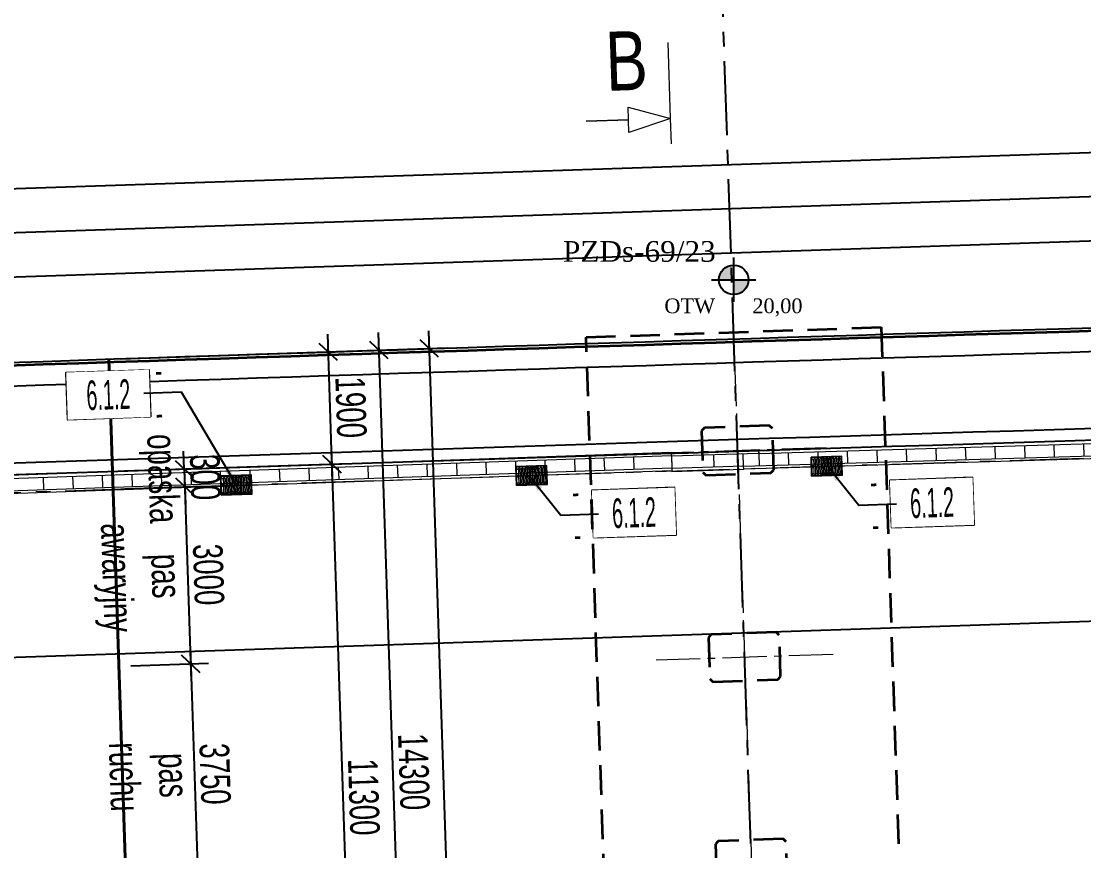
# Model space of a CAD drawing. Header units: metres. Extents: x 8395712 to 9795150, y 4166577 to 5794892.
# Drawn here: x 8418173.04 to 8418191.03, y 5772438.89 to 5772452.93 of the extents above; entities that cross this region are included whole.
import ezdxf
from ezdxf.enums import TextEntityAlignment as Align

# ---------------------------------------------------------------- set-up
doc = ezdxf.new("R2010")
doc.units = ezdxf.units.M
doc.set_wipeout_variables(frame=1)
doc.header["$PDMODE"] = 35
doc.header["$PDSIZE"] = 0.002
for name, pattern in [('CENTER', [2, 1.25, -0.25, 0.25, -0.25]), ('CENTER2', [1.125, 0.75, -0.125, 0.125, -0.125]), ('DASHED', [0.75, 0.5, -0.25])]:
    doc.linetypes.add(name, pattern=pattern)
for name, color, linetype in [('00RamTab-T', 2, 'Continuous'), ('00RysOpi-T', 2, 'Continuous'), ('AII_M_bariery', 8, 'Continuous'), ('AII_M_ekrany', 8, 'Continuous'), ('AII_M_opisy do legendy', 2, 'Continuous'), ('AII_M_osie główne', 8, 'CENTER'), ('AII_M_podpory', 1, 'Continuous')]:
    doc.layers.add(name, color=color, linetype=linetype)
for name, color, linetype, lineweight in [('AII_M_geologia', 1, 'Continuous', 25), ('AII_M_konstrukcja 0.35', 2, 'Continuous', 35), ('AII_M_kreskowanie', 8, 'Continuous', 0), ('AII_M_obiekty osie', 7, 'CENTER2', 18), ('AII_M_odwodnienie', 8, 'Continuous', 9), ('AII_M_opisy wymiary', 1, 'Continuous', 25), ('AII_M_wymiary', 1, 'Continuous', 25), ('AII_M_wyposazenie', 1, 'Continuous', 25)]:
    doc.layers.add(name, color=color, linetype=linetype, lineweight=lineweight)
doc.layers.add('AII_M_pomoc', color=30, linetype='Continuous', plot=False)
doc.styles.add('CDMSTYLE', font='CDMSIMPL.shx', dxfattribs={"width": 0.7, "bigfont": 'CDMBIGPL.shx'})
doc.styles.add('GT_B-SP', font='times.ttf')
doc.linetypes.add('OGRODZENIE2', pattern='A,6.35,-2.54,[132,ltypeshp.shx,S=2.54,R=0,X=-2.54,Y=0],-2.54,25.4', length=36.83)
doc.dimstyles.new('CDM-ME200MM', dxfattribs={"dimscale": 0.2, "dimtxt": 2.5, "dimasz": 1.5, "dimexe": 1.5, "dimexo": 1, "dimgap": 0.5, "dimtad": 1, "dimdec": 0, "dimlfac": 1000, "dimrnd": 1, "dimzin": 9, "dimtxsty": 'CDMSTYLE', "dimblk": 'OBLIQUE', "dimcen": 2.5, "dimdle": 1.5, "dimclrd": 9, "dimclre": 9, "dimadec": 1, "dimazin": 2, "dimtfac": 1, "dimtdec": 0, "dimtix": 1, "dimtmove": 2, "dimatfit": 3, "dimldrblk": 'DOT', "dimfxl": 1, "dimtvp": 1, "dimtolj": 1, "dimtzin": 0, "dimlwd": 25, "dimlwe": 25, "dimarcsym": 0})
doc.dimstyles.new('CDM-ME200MM$7', dxfattribs={"dimscale": 0.2, "dimtxt": 2.5, "dimasz": 1.5, "dimexe": 1.5, "dimexo": 1, "dimgap": 0.5, "dimtad": 1, "dimdec": 0, "dimlfac": 1000, "dimrnd": 1, "dimzin": 9, "dimtxsty": 'CDMSTYLE', "dimblk": 'OBLIQUE', "dimcen": 2.5, "dimdle": 1.5, "dimclrd": 9, "dimclre": 9, "dimadec": 1, "dimazin": 2, "dimtfac": 1, "dimtdec": 0, "dimtix": 1, "dimtmove": 2, "dimatfit": 3, "dimfxl": 1, "dimtvp": 1, "dimtolj": 1, "dimtzin": 0, "dimlwd": 25, "dimlwe": 25, "dimarcsym": 0})

# ---------------------------------------------------------------- blocks, each defined once
blk = doc.blocks.new('_OBLIQUE')
at = {"color": 0, "linetype": 'ByBlock'}
blk.add_line((-0.5, -0.5), (0.5, 0.5), dxfattribs=at)
blk = doc.blocks.new('*D30')
at = {"layer": 'AII_M_wymiary', "color": 9, "lineweight": 25, "transparency": 16777216}
for p, q in [((8418178.689, 5772433.845), (8418178.296, 5772445.738)), ((8418174.788, 5772445.322), (8418178.605, 5772445.448)), ((8418175.162, 5772434.028), (8418178.979, 5772434.154))]:
    blk.add_line(p, q, dxfattribs=at)
at = {"layer": 'Defpoints', "color": 0, "lineweight": 25, "transparency": 16777216}
for p in [(8418178.305, 5772445.438), (8418174.588, 5772445.315), (8418174.962, 5772434.021)]:
    blk.add_point(p, dxfattribs=at)
at = {"layer": 'AII_M_wymiary', "color": 9, "lineweight": 25, "transparency": 16777216, "xscale": 0.3, "yscale": 0.3, "zscale": 0.3}
for p, rotation in [((8418178.305, 5772445.438), 91.89684934840069), ((8418178.68, 5772434.145), 271.8968493484007)]:
    blk.add_blockref('_OBLIQUE', p, dxfattribs=dict(at, rotation=rotation))
at = {"layer": 'AII_M_wymiary', "color": 0, "lineweight": 25, "transparency": 16777216, "insert": (8418178.842, 5772439.803), "char_height": 0.5, "attachment_point": 5, "rotation": 271.8968, "style": 'CDMSTYLE'}
blk.add_mtext('\\A1;11300', dxfattribs=at)
blk = doc.blocks.new('_DOT')
at = {"color": 0, "linetype": 'ByBlock'}
blk.add_line((-0.5, 0), (-1, 0), dxfattribs=at)
at = {"color": 0, "linetype": 'ByBlock', "const_width": 0.5}
blk.add_lwpolyline([(-0.25, 0, 1), (0.25, 0, 1)], format="xyb", close=True, dxfattribs=at)
blk = doc.blocks.new('*D31')
at = {"layer": 'AII_M_wymiary', "color": 9, "lineweight": 25, "transparency": 16777216}
for p, q in [((8418178.315, 5772445.138), (8418178.233, 5772447.637)), ((8418174.725, 5772447.221), (8418178.542, 5772447.347)), ((8418174.788, 5772445.322), (8418178.605, 5772445.448))]:
    blk.add_line(p, q, dxfattribs=at)
at = {"layer": 'Defpoints', "color": 0, "lineweight": 25, "transparency": 16777216}
for p in [(8418174.525, 5772447.214), (8418178.243, 5772447.337), (8418174.588, 5772445.315)]:
    blk.add_point(p, dxfattribs=at)
at = {"layer": 'AII_M_wymiary', "color": 9, "lineweight": 25, "transparency": 16777216, "xscale": 0.3, "yscale": 0.3, "zscale": 0.3}
for p, rotation in [((8418178.243, 5772447.337), 91.89684934840069), ((8418178.305, 5772445.438), 271.8968493484007)]:
    blk.add_blockref('_OBLIQUE', p, dxfattribs=dict(at, rotation=rotation))
at = {"layer": 'AII_M_wymiary', "color": 0, "lineweight": 25, "transparency": 16777216, "insert": (8418178.624, 5772446.399), "char_height": 0.5, "attachment_point": 5, "rotation": 271.8968, "style": 'CDMSTYLE'}
blk.add_mtext('\\A1;1900', dxfattribs=at)
blk = doc.blocks.new('*D20')
at = {"layer": 'AII_M_wymiary', "color": 9, "lineweight": 25, "transparency": 16777216}
for p, q in [((8418179.587, 5772432.774), (8418179.093, 5772447.666)), ((8418174.725, 5772447.221), (8418179.403, 5772447.376)), ((8418175.198, 5772432.929), (8418179.876, 5772433.084))]:
    blk.add_line(p, q, dxfattribs=at)
at = {"layer": 'Defpoints', "color": 0, "lineweight": 25, "transparency": 16777216}
for p in [(8418174.525, 5772447.214), (8418179.103, 5772447.366), (8418174.998, 5772432.922)]:
    blk.add_point(p, dxfattribs=at)
at = {"layer": 'AII_M_wymiary', "color": 9, "lineweight": 25, "transparency": 16777216, "xscale": 0.3, "yscale": 0.3, "zscale": 0.3}
for p, rotation in [((8418179.103, 5772447.366), 91.89684934840069), ((8418179.577, 5772433.074), 271.8968493484007)]:
    blk.add_blockref('_OBLIQUE', p, dxfattribs=dict(at, rotation=rotation))
at = {"layer": 'AII_M_wymiary', "color": 0, "lineweight": 25, "transparency": 16777216, "insert": (8418179.69, 5772440.231), "char_height": 0.5, "attachment_point": 5, "rotation": 271.8968, "style": 'CDMSTYLE'}
blk.add_mtext('\\A1;14300', dxfattribs=at)
blk = doc.blocks.new('*D22')
at = {"layer": 'AII_M_wymiary', "color": 9, "lineweight": 25, "transparency": 16777216}
for p, q in [((8418180.969, 5772416.711), (8418179.943, 5772447.694)), ((8418174.725, 5772447.221), (8418180.253, 5772447.404)), ((8418175.731, 5772416.837), (8418181.259, 5772417.021))]:
    blk.add_line(p, q, dxfattribs=at)
at = {"layer": 'Defpoints', "color": 0, "lineweight": 25, "transparency": 16777216}
for p in [(8418179.953, 5772447.394), (8418174.525, 5772447.214), (8418175.531, 5772416.831)]:
    blk.add_point(p, dxfattribs=at)
at = {"layer": 'AII_M_wymiary', "color": 9, "lineweight": 25, "transparency": 16777216, "xscale": 0.3, "yscale": 0.3, "zscale": 0.3}
for p, rotation in [((8418179.953, 5772447.394), 91.89684934840069), ((8418180.959, 5772417.011), 271.8968493484007)]:
    blk.add_blockref('_OBLIQUE', p, dxfattribs=dict(at, rotation=rotation))
at = {"layer": 'AII_M_wymiary', "color": 0, "lineweight": 25, "transparency": 16777216, "insert": (8418180.806, 5772432.214), "char_height": 0.5, "attachment_point": 5, "rotation": 271.8968, "style": 'CDMSTYLE'}
blk.add_mtext('\\A1;30400', dxfattribs=at)
blk = doc.blocks.new('*D23')
at = {"layer": 'AII_M_wymiary', "color": 9, "lineweight": 25, "transparency": 16777216}
for p, q in [((8418175.803, 5772445.355), (8418175.793, 5772445.655)), ((8418174.788, 5772445.322), (8418176.103, 5772445.365)), ((8418175.803, 5772445.355), (8418175.813, 5772445.056)), ((8418174.798, 5772445.022), (8418176.113, 5772445.066)), ((8418175.813, 5772445.056), (8418175.823, 5772444.756))]:
    blk.add_line(p, q, dxfattribs=at)
at = {"layer": 'Defpoints', "color": 0, "lineweight": 25, "transparency": 16777216}
for p in [(8418174.588, 5772445.315), (8418175.813, 5772445.056), (8418174.598, 5772445.015)]:
    blk.add_point(p, dxfattribs=at)
at = {"layer": 'AII_M_wymiary', "color": 9, "lineweight": 25, "transparency": 16777216, "xscale": 0.3, "yscale": 0.3, "zscale": 0.3}
for p, rotation in [((8418175.803, 5772445.355), 271.896855111174), ((8418175.813, 5772445.056), 91.89685511117398)]:
    blk.add_blockref('_OBLIQUE', p, dxfattribs=dict(at, rotation=rotation))
at = {"layer": 'AII_M_wymiary', "color": 0, "lineweight": 25, "transparency": 16777216, "char_height": 0.5, "attachment_point": 5, "rotation": 271.8969, "style": 'CDMSTYLE'}
for s, insert in [('\\A1;opaska', (8418175.375, 5772445.191)), ('\\A1;300', (8418176.158, 5772445.217))]:
    blk.add_mtext(s, dxfattribs=dict(at, insert=insert))
blk = doc.blocks.new('*D24')
at = {"layer": 'AII_M_wymiary', "color": 9, "lineweight": 25, "transparency": 16777216}
for p, q in [((8418175.803, 5772445.355), (8418175.922, 5772441.757)), ((8418174.798, 5772445.022), (8418176.113, 5772445.066)), ((8418174.897, 5772442.024), (8418176.212, 5772442.067))]:
    blk.add_line(p, q, dxfattribs=at)
at = {"layer": 'Defpoints', "color": 0, "lineweight": 25, "transparency": 16777216}
for p in [(8418174.598, 5772445.015), (8418174.697, 5772442.017), (8418175.913, 5772442.057)]:
    blk.add_point(p, dxfattribs=at)
at = {"layer": 'AII_M_wymiary', "color": 9, "lineweight": 25, "transparency": 16777216, "xscale": 0.3, "yscale": 0.3, "zscale": 0.3}
for p, rotation in [((8418175.813, 5772445.056), 91.89685511117398), ((8418175.913, 5772442.057), 271.896855111174)]:
    blk.add_blockref('_OBLIQUE', p, dxfattribs=dict(at, rotation=rotation))
at = {"layer": 'AII_M_wymiary', "color": 0, "lineweight": 25, "transparency": 16777216, "char_height": 0.5, "attachment_point": 5, "rotation": 271.8969, "style": 'CDMSTYLE'}
for s, insert in [('\\A1;pas\\Pawaryjny', (8418175.013, 5772443.528)), ('\\A1;3000', (8418176.213, 5772443.568))]:
    blk.add_mtext(s, dxfattribs=dict(at, insert=insert))
blk = doc.blocks.new('*D25')
at = {"layer": 'AII_M_wymiary', "color": 9, "lineweight": 25, "transparency": 16777216}
for p, q in [((8418175.903, 5772442.357), (8418176.047, 5772438.009)), ((8418174.897, 5772442.024), (8418176.212, 5772442.067)), ((8418175.021, 5772438.276), (8418176.336, 5772438.319))]:
    blk.add_line(p, q, dxfattribs=at)
at = {"layer": 'Defpoints', "color": 0, "lineweight": 25, "transparency": 16777216}
for p in [(8418174.697, 5772442.017), (8418174.821, 5772438.269), (8418176.037, 5772438.309)]:
    blk.add_point(p, dxfattribs=at)
at = {"layer": 'AII_M_wymiary', "color": 9, "lineweight": 25, "transparency": 16777216, "xscale": 0.3, "yscale": 0.3, "zscale": 0.3}
for p, rotation in [((8418175.913, 5772442.057), 91.89685511117398), ((8418176.037, 5772438.309), 271.896855111174)]:
    blk.add_blockref('_OBLIQUE', p, dxfattribs=dict(at, rotation=rotation))
at = {"layer": 'AII_M_wymiary', "color": 0, "lineweight": 25, "transparency": 16777216, "char_height": 0.5, "attachment_point": 5, "rotation": 271.8969, "style": 'CDMSTYLE'}
for s, insert in [('\\A1;pas\\Pruchu', (8418175.208, 5772440.158)), ('\\A1;3750', (8418176.324, 5772440.195))]:
    blk.add_mtext(s, dxfattribs=dict(at, insert=insert))
blk = doc.blocks.new('*D36')
at = {"layer": 'AII_M_opisy wymiary', "color": 9, "linetype": 'ByBlock', "lineweight": 25, "transparency": 16777216}
for p, q in [((8418221.507, 5772448.812), (8418221.399, 5772452.026)), ((8418121.726, 5772448.387), (8418221.709, 5772451.736)), ((8418122.123, 5772445.483), (8418122.015, 5772448.697))]:
    blk.add_line(p, q, dxfattribs=at)
at = {"layer": 'Defpoints', "color": 0, "linetype": 'ByBlock', "lineweight": 25, "transparency": 16777216}
for p in [(8418221.409, 5772451.726), (8418221.514, 5772448.612), (8418122.13, 5772445.283)]:
    blk.add_point(p, dxfattribs=at)
at = {"layer": 'AII_M_opisy wymiary', "color": 9, "linetype": 'ByBlock', "lineweight": 25, "transparency": 16777216, "xscale": 0.3, "yscale": 0.3, "zscale": 0.3}
for p, rotation in [((8418221.409, 5772451.726), 1.918652234207557), ((8418122.026, 5772448.397), 181.9186522342075)]:
    blk.add_blockref('_OBLIQUE', p, dxfattribs=dict(at, rotation=rotation))
at = {"layer": 'AII_M_opisy wymiary', "color": 0, "linetype": 'ByBlock', "lineweight": 40, "transparency": 16777216, "insert": (8418171.706, 5772450.411), "char_height": 0.5, "attachment_point": 5, "rotation": 1.9187, "style": 'CDMSTYLE'}
blk.add_mtext('\\A1;99440', dxfattribs=at)
blk = doc.blocks.new('*U181')
at = {"layer": 'AII_M_odwodnienie', "color": 0, "linetype": 'ByBlock', "lineweight": -2}
for p, q in [((-37.138, -0.27), (-37.138, -0.06)), ((-36.5, -0.06), (-36.5, -0.27)), ((-36, -0.06), (-36, -0.27)), ((-35.5, -0.06), (-35.5, -0.27)), ((-35, -0.06), (-35, -0.27)), ((-34.5, -0.06), (-34.5, -0.27)), ((-34, -0.06), (-34, -0.27)), ((-33.5, -0.06), (-33.5, -0.27)), ((-33, -0.06), (-33, -0.27)), ((-32.5, -0.06), (-32.5, -0.27)), ((-32, -0.06), (-32, -0.27)), ((-31.5, -0.06), (-31.5, -0.27)), ((-31, -0.06), (-31, -0.27)), ((-30.5, -0.06), (-30.5, -0.27)), ((-30, -0.06), (-30, -0.27)), ((-29.5, -0.06), (-29.5, -0.27)), ((-29, -0.06), (-29, -0.27)), ((-28.5, -0.06), (-28.5, -0.27)), ((-28, -0.06), (-28, -0.27)), ((-27.5, -0.06), (-27.5, -0.27)), ((-27, -0.06), (-27, -0.27)), ((-26.5, -0.06), (-26.5, -0.27))]:
    blk.add_line(p, q, dxfattribs=at)
for points in [[(-37.138, -0.01), (0, -0.01), (0, -0.06), (-37.138, -0.06)], [(-37.138, -0.32), (0.262, -0.32), (0.262, -0.27), (-37.138, -0.27)]]:
    blk.add_lwpolyline(points, close=True, dxfattribs=at)
blk = doc.blocks.new('*U183')
at = {"layer": 'AII_M_odwodnienie', "color": 0, "linetype": 'ByBlock', "lineweight": -2}
for p, q in [((-1.215, -0.27), (-1.215, -0.06)), ((-0.5, -0.06), (-0.5, -0.27)), ((0, -0.06), (0, -0.27))]:
    blk.add_line(p, q, dxfattribs=at)
for points in [[(-1.215, -0.01), (0, -0.01), (0, -0.06), (-1.215, -0.06)], [(-1.215, -0.32), (0.262, -0.32), (0.262, -0.27), (-1.215, -0.27)]]:
    blk.add_lwpolyline(points, close=True, dxfattribs=at)
blk = doc.blocks.new('*U187')
at = {"layer": 'AII_M_odwodnienie', "color": 0, "linetype": 'ByBlock', "lineweight": -2}
for p, q in [((-5.5, 0.06), (-5.5, 0.27)), ((-5, 0.06), (-5, 0.27)), ((-4.5, 0.06), (-4.5, 0.27)), ((-4, 0.06), (-4, 0.27)), ((-3.5, 0.06), (-3.5, 0.27)), ((-3, 0.06), (-3, 0.27)), ((-2.5, 0.06), (-2.5, 0.27)), ((-2, 0.06), (-2, 0.27)), ((-1.5, 0.06), (-1.5, 0.27)), ((-1, 0.06), (-1, 0.27)), ((-0.5, 0.06), (-0.5, 0.27)), ((0, 0.06), (0, 0.27))]:
    blk.add_line(p, q, dxfattribs=at)
for points in [[(-24.546, 0.32), (0.262, 0.32), (0.262, 0.27), (-24.546, 0.27)], [(-24.546, 0.01), (0, 0.01), (0, 0.06), (-24.546, 0.06)]]:
    blk.add_lwpolyline(points, close=True, dxfattribs=at)
blk = doc.blocks.new('WPUST_RZUT')
at = {"layer": 'AII_M_odwodnienie', "color": 0, "lineweight": -2}
for p, q in [((0.262, 0.162), (-0.262, 0.162)), ((-0.262, 0.162), (-0.252, 0.152)), ((-0.262, -0.162), (-0.262, 0.162)), ((0.252, 0.152), (-0.252, 0.152)), ((-0.252, 0.152), (-0.252, 0.123)), ((-0.252, -0.123), (-0.252, 0.123)), ((-0.25, 0.02), (-0.25, 0.02)), ((-0.25, -0.02), (-0.25, 0.02)), ((-0.25, 0.02), (-0.232, 0.017)), ((-0.093, 0.15), (-0.249, 0.15)), ((-0.249, 0.15), (-0.249, 0.117)), ((-0.249, 0.117), (-0.226, 0.117)), ((-0.232, 0), (-0.228, 0.007)), ((-0.228, -0.007), (-0.232, 0)), ((-0.22, 0.007), (-0.228, 0.007)), ((-0.221, 0.114), (-0.221, 0.023)), ((-0.216, 0), (-0.22, 0.007)), ((-0.216, 0), (-0.22, -0.007)), ((-0.195, 0.13), (-0.195, -0.13)), ((-0.195, 0.117), (-0.174, 0.117)), ((-0.169, 0.114), (-0.169, -0.114)), ((-0.143, 0.13), (-0.143, -0.13)), ((-0.143, 0.117), (-0.122, 0.117)), ((-0.118, 0.114), (-0.118, -0.114)), ((-0.093, 0.15), (-0.094, 0.143)), ((-0.093, 0.142), (-0.094, 0.143)), ((-0.06, 0.123), (-0.093, 0.15)), ((-0.091, 0.127), (-0.091, -0.127)), ((-0.091, 0.114), (-0.068, 0.104)), ((-0.066, 0.144), (-0.066, 0.131)), ((-0.041, 0.144), (-0.066, 0.144)), ((-0.066, 0.1), (-0.066, -0.1)), ((-0.057, 0.109), (-0.06, 0.123)), ((0.056, 0.123), (-0.06, 0.123)), ((-0.039, 0.144), (-0.041, 0.144)), ((-0.039, 0.144), (-0.039, 0.123)), ((-0.039, 0.108), (-0.039, -0.107)), ((-0.018, 0.098), (-0.039, 0.098)), ((-0.014, 0.144), (-0.014, 0.126)), ((0.011, 0.144), (-0.014, 0.144)), ((-0.014, 0.094), (-0.014, -0.094)), ((0.013, 0.144), (0.011, 0.144)), ((0.013, 0.144), (0.013, 0.123)), ((0.013, 0.108), (0.013, -0.107)), ((0.034, 0.098), (0.013, 0.098)), ((0.038, 0.144), (0.038, 0.126)), ((0.063, 0.144), (0.038, 0.144)), ((0.038, 0.094), (0.038, -0.094)), ((0.056, 0.123), (0.054, 0.115)), ((0.089, 0.15), (0.056, 0.123)), ((0.065, 0.144), (0.063, 0.144)), ((0.065, 0.144), (0.065, 0.13)), ((0.065, 0.115), (0.065, -0.115)), ((0.065, 0.105), (0.085, 0.113)), ((0.093, 0.123), (0.089, 0.15)), ((0.249, 0.15), (0.089, 0.15)), ((0.09, 0.11), (0.09, -0.11)), ((0.117, 0.13), (0.117, -0.13)), ((0.117, 0.117), (0.138, 0.117)), ((0.142, 0.114), (0.142, -0.114)), ((0.169, 0.13), (0.169, -0.13)), ((0.169, 0.117), (0.19, 0.117)), ((0.194, 0.114), (0.194, -0.114)), ((0.216, 0), (0.22, 0.007)), ((0.22, -0.007), (0.216, 0)), ((0.228, 0.007), (0.22, 0.007)), ((0.221, 0.13), (0.221, 0.019)), ((0.221, 0.117), (0.249, 0.117)), ((0.224, 0.019), (0.221, 0.019)), ((0.232, 0), (0.228, 0.007)), ((0.232, 0), (0.228, -0.007)), ((0.25, 0.02), (0.232, 0.017)), ((0.249, 0.15), (0.249, 0.117)), ((0.25, 0.02), (0.25, 0.02)), ((0.25, -0.02), (0.25, 0.02)), ((0.252, 0.152), (0.262, 0.162)), ((0.252, -0.152), (0.252, 0.152)), ((0.262, -0.162), (0.262, 0.162)), ((-0.252, -0.152), (-0.262, -0.162)), ((-0.262, -0.162), (0.262, -0.162)), ((-0.252, -0.152), (-0.252, -0.123)), ((-0.252, -0.152), (0.252, -0.152)), ((-0.232, -0.017), (-0.25, -0.02)), ((-0.25, -0.02), (-0.25, -0.02)), ((-0.249, -0.118), (-0.226, -0.118)), ((-0.249, -0.149), (-0.249, -0.118)), ((-0.093, -0.149), (-0.249, -0.149)), ((-0.228, -0.007), (-0.22, -0.007)), ((-0.221, -0.023), (-0.221, -0.114)), ((-0.195, -0.118), (-0.174, -0.118)), ((-0.143, -0.118), (-0.122, -0.118)), ((-0.094, -0.143), (-0.093, -0.142)), ((-0.093, -0.149), (-0.094, -0.143)), ((-0.06, -0.122), (-0.093, -0.149)), ((-0.091, -0.114), (-0.068, -0.104)), ((-0.066, -0.131), (-0.066, -0.143)), ((-0.041, -0.143), (-0.066, -0.143)), ((-0.057, -0.109), (-0.06, -0.122)), ((0.056, -0.122), (-0.06, -0.122)), ((-0.039, -0.143), (-0.041, -0.143)), ((-0.018, -0.097), (-0.039, -0.097)), ((-0.039, -0.122), (-0.039, -0.143)), ((-0.014, -0.126), (-0.014, -0.143)), ((0.011, -0.143), (-0.014, -0.143)), ((0.013, -0.143), (0.011, -0.143)), ((0.034, -0.097), (0.013, -0.097)), ((0.013, -0.122), (0.013, -0.143)), ((0.038, -0.126), (0.038, -0.143)), ((0.063, -0.143), (0.038, -0.143)), ((0.056, -0.122), (0.054, -0.115)), ((0.089, -0.149), (0.056, -0.122)), ((0.065, -0.143), (0.063, -0.143)), ((0.065, -0.105), (0.085, -0.113)), ((0.065, -0.13), (0.065, -0.143)), ((0.093, -0.123), (0.089, -0.149)), ((0.249, -0.149), (0.089, -0.149)), ((0.117, -0.118), (0.138, -0.118)), ((0.169, -0.118), (0.19, -0.118)), ((0.22, -0.007), (0.228, -0.007)), ((0.221, -0.019), (0.224, -0.019)), ((0.221, -0.019), (0.221, -0.13)), ((0.221, -0.118), (0.249, -0.118)), ((0.232, -0.017), (0.25, -0.02)), ((0.249, -0.149), (0.249, -0.118)), ((0.25, -0.02), (0.25, -0.02)), ((0.262, -0.162), (0.252, -0.152))]:
    blk.add_line(p, q, dxfattribs=at)
at = {"layer": 'AII_M_odwodnienie', "color": 0, "lineweight": -2, "flags": 128}
for points in [[(-0.25, 0.02), (-0.236, 0.018), (-0.23, 0.018)], [(-0.222, 0.116), (-0.222, 0.115), (-0.221, 0.114)], [(-0.17, 0.116), (-0.17, 0.115), (-0.169, 0.114)], [(-0.118, 0.116), (-0.118, 0.115), (-0.118, 0.114)], [(-0.091, 0.127), (-0.091, 0.131), (-0.091, 0.136), (-0.091, 0.139), (-0.092, 0.14), (-0.092, 0.142), (-0.093, 0.142)], [(-0.068, 0.104), (-0.067, 0.103), (-0.066, 0.102)], [(-0.066, 0.102), (-0.066, 0.101), (-0.066, 0.1)], [(-0.014, 0.096), (-0.014, 0.095), (-0.014, 0.094)], [(0.038, 0.096), (0.038, 0.095), (0.038, 0.094)], [(0.063, 0.124), (0.059, 0.12), (0.054, 0.115)], [(0.065, 0.115), (0.065, 0.119), (0.065, 0.121), (0.065, 0.122), (0.065, 0.123), (0.064, 0.123), (0.064, 0.124), (0.064, 0.124), (0.064, 0.124), (0.064, 0.124), (0.064, 0.124), (0.063, 0.124)], [(0.093, 0.123), (0.09, 0.116), (0.089, 0.113)], [(0.142, 0.116), (0.142, 0.115), (0.142, 0.114)], [(0.194, 0.116), (0.194, 0.115), (0.194, 0.114)], [(0.25, 0.02), (0.236, 0.018), (0.23, 0.018)], [(-0.23, -0.018), (-0.236, -0.018), (-0.25, -0.02)], [(-0.221, -0.114), (-0.222, -0.115), (-0.222, -0.116)], [(-0.169, -0.114), (-0.17, -0.115), (-0.17, -0.116)], [(-0.118, -0.114), (-0.118, -0.115), (-0.118, -0.116)], [(-0.093, -0.142), (-0.092, -0.142), (-0.092, -0.141), (-0.091, -0.139), (-0.091, -0.137), (-0.091, -0.132), (-0.091, -0.127)], [(-0.066, -0.102), (-0.067, -0.103), (-0.068, -0.104)], [(-0.066, -0.1), (-0.066, -0.101), (-0.066, -0.102)], [(-0.014, -0.094), (-0.014, -0.095), (-0.014, -0.096)], [(0.038, -0.094), (0.038, -0.095), (0.038, -0.096)], [(0.054, -0.115), (0.059, -0.12), (0.063, -0.124)], [(0.063, -0.124), (0.064, -0.124), (0.064, -0.124), (0.064, -0.124), (0.064, -0.124), (0.064, -0.124), (0.065, -0.123), (0.065, -0.121), (0.065, -0.119), (0.065, -0.115)], [(0.089, -0.113), (0.09, -0.116), (0.093, -0.123)], [(0.142, -0.114), (0.142, -0.115), (0.142, -0.116)], [(0.194, -0.114), (0.194, -0.115), (0.194, -0.116)], [(0.23, -0.018), (0.236, -0.018), (0.25, -0.02)]]:
    blk.add_lwpolyline(points, dxfattribs=at)
at = {"layer": 'AII_M_odwodnienie', "color": 0, "lineweight": -2}
for centre, radius in [((-0.224, 0), 0.013), ((-0.224, 0), 0.012), ((0, 0), 0.075), ((0.224, 0), 0.012)]:
    blk.add_circle(centre, radius, dxfattribs=at)
for centre, radius, start, end in [((-0.224, 0), 0.019, 90, 270), ((-0.224, 0), 0.00702, 150, 210), ((-0.224, 0), 0.00702, 90, 150), ((-0.225, 0.023), 0.00394, 274.1326, 0.8038), ((-0.224, 0), 0.00702, 30, 90), ((-0.224, 0), 0.00702, 330, 30), ((-0.067, 0.131), 0.00195, 251.6983, 2.8741), ((-0.05, 0.09), 0.0201, 110.6397, 144.0394), ((-0.017, 0.126), 0.00398, 286.3143, 0.6369), ((0.035, 0.126), 0.00398, 286.3144, 0.6368), ((0.087, 0.11), 0.0041, 47.8922, 114.4444), ((0.086, 0.11), 0.00414, 360, 45.1676), ((0.224, 0), 0.013, 110.2565, 249.7435), ((0.224, 0), 0.00702, 150, 210), ((0.224, 0), 0.00702, 90, 150), ((0.224, 0), 0.013, 249.7478, 110.2522), ((0.224, 0), 0.019, 270, 90), ((0.224, 0), 0.00702, 30, 90), ((0.224, 0), 0.00702, 330, 30), ((-0.224, 0), 0.00702, 210, 270), ((-0.225, -0.023), 0.00396, 359.4753, 85.5883), ((-0.224, 0), 0.00702, 270, 330), ((-0.067, -0.131), 0.002, 358.5452, 105.1753), ((-0.05, -0.091), 0.0194, 215.2928, 250.0282), ((-0.017, -0.126), 0.00378, 357.523, 78.2893), ((0.035, -0.126), 0.00378, 357.523, 78.2894), ((0.087, -0.11), 0.0041, 245.5739, 312.0895), ((0.086, -0.11), 0.00413, 314.8096, 0.0228), ((0.224, 0), 0.00702, 210, 270), ((0.224, 0), 0.00702, 270, 330)]:
    blk.add_arc(centre, radius, start, end, dxfattribs=at)
for centre, major_axis, ratio, start_param, end_param in [((-0.225, 0.114), (0.00356, -0.00189), 0.986478, 1.130171, 2.065083), ((-0.197, -0.37), (0, 0.513), 0.15625, 0, 0.327274), ((-0.197, 0.13), (0, 0.0128), 0.15625, 4.712389, 6.283185), ((-0.173, 0.114), (0.00356, -0.00189), 0.986478, 1.130171, 2.065083), ((-0.145, -0.37), (0, 0.513), 0.15625, 0, 0.327274), ((-0.145, 0.13), (0, 0.0128), 0.15625, 4.712389, 6.283185), ((-0.121, 0.114), (0.00356, -0.00189), 0.986478, 1.130171, 2.065083), ((-0.093, -0.37), (0, 0.513), 0.15625, 0.0189, 0.327274), ((-0.041, -0.283), (0, 0.401), 0.2, 0, 0.204754), ((-0.041, 0.108), (0, 0.01), 0.2, 4.712389, 6.283185), ((-0.017, 0.094), (0.0035, -0.00201), 0.982703, 1.213284, 2.099289), ((0.011, -0.283), (0, 0.401), 0.2, 0, 0.328812), ((0.011, 0.108), (0, 0.01), 0.2, 4.712389, 6.283185), ((0.035, 0.094), (0.0035, -0.00201), 0.982703, 1.213284, 2.099289), ((0.063, -0.283), (0, 0.401), 0.2, 0.11706, 0.328812), ((0.115, -0.37), (0, 0.513), 0.15625, 0, 0.282384), ((0.115, 0.13), (0, 0.0128), 0.15625, 4.712389, 6.283185), ((0.139, 0.114), (0.00356, -0.00189), 0.986478, 1.130171, 2.065083), ((0.167, -0.37), (0, 0.513), 0.15625, 0, 0.327274), ((0.167, 0.13), (0, 0.0128), 0.15625, 4.712389, 6.283185), ((0.191, 0.114), (0.00356, -0.00189), 0.986478, 1.130171, 2.065083), ((0.219, -0.37), (0, 0.513), 0.15625, 0, 0.327274), ((0.219, 0.13), (0, 0.0128), 0.15625, 4.712389, 6.283185), ((-0.225, -0.114), (0.00356, 0.00189), 0.986478, 4.218103, 5.153014), ((-0.197, 0.37), (0, 0.513), 0.15625, 2.814318, 3.141593), ((-0.197, -0.13), (0, 0.0128), 0.15625, 3.141593, 4.712389), ((-0.173, -0.114), (0.00356, 0.00189), 0.986478, 4.218103, 5.153014), ((-0.145, 0.37), (0, 0.513), 0.15625, 2.814318, 3.141593), ((-0.145, -0.13), (0, 0.0128), 0.15625, 3.141593, 4.712389), ((-0.121, -0.114), (0.00356, 0.00189), 0.986478, 4.218103, 5.153014), ((-0.093, 0.37), (0, 0.513), 0.15625, 2.814318, 3.122692), ((-0.041, 0.283), (0, 0.401), 0.2, 2.936839, 3.141593), ((-0.041, -0.107), (0, 0.01), 0.2, 3.141593, 4.712389), ((-0.017, -0.094), (0.0035, 0.00201), 0.982703, 4.183896, 5.069901), ((0.011, 0.283), (0, 0.401), 0.2, 2.812781, 3.141593), ((0.011, -0.107), (0, 0.01), 0.2, 3.141593, 4.712389), ((0.035, -0.094), (0.0035, 0.00201), 0.982703, 4.183896, 5.069901), ((0.063, 0.283), (0, 0.401), 0.2, 2.812781, 3.024533), ((0.115, 0.37), (0, 0.513), 0.15625, 2.859208, 3.141593), ((0.115, -0.13), (0, 0.0128), 0.15625, 3.141593, 4.712389), ((0.139, -0.114), (0.00356, 0.00189), 0.986478, 4.218103, 5.153014), ((0.167, 0.37), (0, 0.513), 0.15625, 2.814318, 3.141593), ((0.167, -0.13), (0, 0.0128), 0.15625, 3.141593, 4.712389), ((0.191, -0.114), (0.00356, 0.00189), 0.986478, 4.218103, 5.153014), ((0.219, 0.37), (0, 0.513), 0.15625, 2.814318, 3.141593), ((0.219, -0.13), (0, 0.0128), 0.15625, 3.141593, 4.712389)]:
    blk.add_ellipse(centre, major_axis=major_axis, ratio=ratio, start_param=start_param, end_param=end_param, dxfattribs=at)
blk = doc.blocks.new('OpiNum01')
at = {"layer": 'AII_M_opisy do legendy', "color": 0, "linetype": 'Continuous'}
blk.add_lwpolyline([(-3.5, -2), (3.5, -2), (3.5, 2), (-3.5, 2)], close=True, dxfattribs=at)
at = {"color": 9, "linetype": 'Continuous', "lineweight": 25, "style": 'CDMSTYLE', "width": 0.7, "flags": 1}
for tag, p in [('NAZWAPOL', (-4.105, -6.803)), ('NAZWAANG', (-4.105, -10.477)), ('SPECYF', (-4.105, -14.151)), ('ID', (-4.105, -17.825)), ('BAZA', (-4.105, -21.499)), ('RYSUNEK', (-4.105, -25.173))]:
    blk.add_attdef(tag, p, '', height=2, dxfattribs=at)
at = {"layer": 'AII_M_opisy do legendy', "linetype": 'Continuous', "lineweight": -2, "style": 'CDMSTYLE', "width": 0.5}
blk.add_attdef('NR', text='', height=2.5, dxfattribs=at).set_placement((0, 0), align=Align.MIDDLE)
at = {"color": 0, "linetype": 'Continuous'}
blk.add_wipeout([(-3.5, -2), (3.5, -2), (3.5, 2), (-3.5, 2)], dxfattribs=at).dxf.layer = 'AII_M_opisy do legendy'
blk = doc.blocks.new('OpiTxt01')
at = {"color": 0, "linetype": 'Continuous', "lineweight": 20, "style": 'CDMSTYLE', "width": 0.7}
blk.add_attdef('TEKST_GORNY', (1, 0.895), '', height=2, dxfattribs=at)
at = {"color": 0, "linetype": 'Continuous', "lineweight": -2, "style": 'CDMSTYLE', "width": 0.7}
blk.add_attdef('TEKST_DOLNY', (1.049, -2.731), '', height=2, dxfattribs=at)
blk = doc.blocks.new('*D203')
at = {"layer": 'AII_M_opisy wymiary', "color": 9, "linetype": 'ByBlock', "lineweight": 25, "transparency": 16777216}
for p, q in [((8418209.091, 5772448.474), (8418209.036, 5772450.117)), ((8418133.789, 5772447.294), (8418209.346, 5772449.828)), ((8418134.134, 5772445.96), (8418134.079, 5772447.604))]:
    blk.add_line(p, q, dxfattribs=at)
at = {"layer": 'Defpoints', "color": 0, "linetype": 'ByBlock', "lineweight": 25, "transparency": 16777216}
for p in [(8418209.046, 5772449.818), (8418209.098, 5772448.274), (8418134.141, 5772445.76)]:
    blk.add_point(p, dxfattribs=at)
at = {"layer": 'AII_M_opisy wymiary', "color": 9, "linetype": 'ByBlock', "lineweight": 25, "transparency": 16777216, "xscale": 0.3, "yscale": 0.3, "zscale": 0.3}
for p, rotation in [((8418209.046, 5772449.818), 1.92062245079579), ((8418134.089, 5772447.304), 181.9206224507958)]:
    blk.add_blockref('_OBLIQUE', p, dxfattribs=dict(at, rotation=rotation))
at = {"layer": 'AII_M_opisy wymiary', "color": 0, "linetype": 'ByBlock', "lineweight": 25, "transparency": 16777216, "insert": (8418171.556, 5772448.911), "char_height": 0.5, "attachment_point": 5, "rotation": 1.9206, "style": 'CDMSTYLE'}
blk.add_mtext('\\A1;Lt=74999', dxfattribs=at)
blk = doc.blocks.new('*D207')
at = {"layer": 'AII_M_opisy wymiary', "color": 9, "linetype": 'ByBlock', "lineweight": 25, "transparency": 16777216}
for p, q in [((8418209.993, 5772448.449), (8418209.911, 5772450.899)), ((8418132.864, 5772448.015), (8418210.22, 5772450.609)), ((8418133.235, 5772445.925), (8418133.154, 5772448.325))]:
    blk.add_line(p, q, dxfattribs=at)
at = {"layer": 'Defpoints', "color": 0, "linetype": 'ByBlock', "lineweight": 25, "transparency": 16777216}
for p in [(8418209.921, 5772450.599), (8418209.999, 5772448.249), (8418133.241, 5772445.725)]:
    blk.add_point(p, dxfattribs=at)
at = {"layer": 'AII_M_opisy wymiary', "color": 9, "linetype": 'ByBlock', "lineweight": 25, "transparency": 16777216, "xscale": 0.3, "yscale": 0.3, "zscale": 0.3}
for p, rotation in [((8418209.921, 5772450.599), 1.92062245079579), ((8418133.164, 5772448.025), 181.9206224507958)]:
    blk.add_blockref('_OBLIQUE', p, dxfattribs=dict(at, rotation=rotation))
at = {"layer": 'AII_M_opisy wymiary', "color": 0, "linetype": 'ByBlock', "lineweight": 25, "transparency": 16777216, "insert": (8418171.531, 5772449.662), "char_height": 0.5, "attachment_point": 5, "rotation": 1.9206, "style": 'CDMSTYLE'}
blk.add_mtext('\\A1;Lc=76800', dxfattribs=at)
blk = doc.blocks.new('podpora_os3')
at = {"layer": 'AII_M_obiekty osie', "color": 8}
for p, q in [((51, -7.68), (51, -10.68)), ((49.5, -9.18), (52.5, -9.18)), ((51, -11.18), (51, -14.18)), ((49.5, -12.68), (52.5, -12.68)), ((51, -14.68), (51, -17.68))]:
    blk.add_line(p, q, dxfattribs=at)
at = {"layer": 'AII_M_podpory', "linetype": 'DASHED', "lineweight": 35}
for p, q in [((50.45, -8.78), (50.4, -8.83)), ((51.55, -8.78), (50.45, -8.78)), ((51.6, -8.83), (51.55, -8.78)), ((50.4, -8.83), (50.4, -9.53)), ((51.6, -9.53), (51.6, -8.83)), ((50.4, -9.53), (50.45, -9.58)), ((51.55, -9.58), (51.6, -9.53)), ((50.45, -9.58), (51.55, -9.58)), ((50.45, -12.28), (50.4, -12.33)), ((50.4, -12.33), (50.4, -13.03)), ((51.55, -12.28), (50.45, -12.28)), ((51.6, -12.33), (51.55, -12.28)), ((51.6, -13.03), (51.6, -12.33)), ((50.4, -13.03), (50.45, -13.08)), ((50.45, -13.08), (51.55, -13.08)), ((51.55, -13.08), (51.6, -13.03)), ((50.45, -15.78), (50.4, -15.83)), ((51.55, -15.78), (50.45, -15.78)), ((51.6, -15.83), (51.55, -15.78)), ((50.4, -15.83), (50.4, -16.53)), ((51.6, -16.53), (51.6, -15.83))]:
    blk.add_line(p, q, dxfattribs=at)
at = {"layer": 'AII_M_podpory', "linetype": 'DASHED', "lineweight": 35, "elevation": 0}
blk.add_lwpolyline([(48.5, -7.18), (53.5, -7.18), (53.5, -21.68), (48.5, -21.68)], close=True, dxfattribs=at)
blk = doc.blocks.new('*D438')
at = {"layer": 'AII_M_opisy wymiary', "color": 9, "linetype": 'ByBlock', "lineweight": 25, "transparency": 16777216}
blk.add_arc((8418185.618, 5772432.363), 1.256, 1.9206, 91.9206, dxfattribs=at)
at = {"layer": 'Defpoints', "color": 0, "linetype": 'ByBlock', "lineweight": 25, "transparency": 16777216}
for p in [(8418184.802, 5772456.694), (8418186.684, 5772433.026), (8418186.935, 5772432.407), (8418180.456, 5772432.189), (8418186.2, 5772415.028)]:
    blk.add_point(p, dxfattribs=at)
at = {"layer": 'AII_M_opisy wymiary', "color": 9, "linetype": 'ByBlock', "lineweight": 25, "transparency": 16777216, "xscale": 0.3, "yscale": 0.3, "zscale": 0.3}
for p, rotation in [((8418185.576, 5772433.617), 181.9206224542786), ((8418186.873, 5772432.405), 271.9206224545007)]:
    blk.add_blockref('_OBLIQUE', p, dxfattribs=dict(at, rotation=rotation))
at = {"layer": 'AII_M_opisy wymiary', "color": 0, "linetype": 'ByBlock', "lineweight": 25, "transparency": 16777216, "insert": (8418186.715, 5772433.535), "char_height": 0.5, "attachment_point": 5, "rotation": 316.9206, "style": 'CDMSTYLE'}
blk.add_mtext('\\A1;90°', dxfattribs=at)
blk = doc.blocks.new('*U449')
at = {"linetype": 'ByBlock', "lineweight": -2}
h = blk.add_hatch(color=0, dxfattribs=at)
h.dxf.hatch_style = 1
h.paths.add_polyline_path([(0.02, -2.45, 0.408249), (2.45, -0.03), (0.02, -0.03)])
h.paths.add_polyline_path([(-2.45, 0.02), (-0.03, 0.02), (-0.03, 2.45, 0.408249)])
at = {"color": 0, "linetype": 'ByBlock', "lineweight": -2}
for p, q in [((0, -3.75), (0, 3.75)), ((-3.75, 0), (3.75, 0))]:
    blk.add_line(p, q, dxfattribs=at)
blk.add_circle((0, 0), 2.5, dxfattribs=at)
at = {"color": 0, "style": 'GT_B-SP'}
for tag, height, p in [('TEST_ID', 3.5, (-3.06, 6.56)), ('DATA_1', 2.5, (-3.15, -3.15))]:
    blk.add_attdef(tag, text='', height=height, dxfattribs=at).set_placement(p, align=Align.TOP_RIGHT)
for tag, p in [('LEVEL', (3.15, 5.65)), ('DATA_2', (3.15, -3.15))]:
    blk.add_attdef(tag, text='', height=2.5, dxfattribs=at).set_placement(p, align=Align.TOP_LEFT)
at = {"color": 0, "style": 'GT_B-SP', "flags": 1}
for tag, p in [('PROJECT_ID', (0, -10.5)), ('EXT_DATA_01', (0, -14)), ('EXT_DATA_02', (0, -17.5)), ('EXT_DATA_03', (0, -21)), ('EXT_DATA_04', (0, -24.5)), ('EXT_DATA_05', (0, -27.71)), ('EXT_DATA_06', (0, -31.21)), ('EXT_DATA_07', (0, -34.71))]:
    blk.add_attdef(tag, p, '', height=2.5, dxfattribs=at)
blk = doc.blocks.new('*D463')
at = {"layer": 'AII_M_opisy wymiary', "color": 9, "linetype": 'ByBlock', "lineweight": 25, "transparency": 16777216}
for p, q in [((8418206.68, 5772445.796), (8418206.774, 5772443.007)), ((8418146.712, 5772443.826), (8418146.807, 5772440.996)), ((8418146.497, 5772441.286), (8418207.063, 5772443.317))]:
    blk.add_line(p, q, dxfattribs=at)
at = {"layer": 'Defpoints', "color": 0, "linetype": 'ByBlock', "lineweight": 25, "transparency": 16777216}
for p in [(8418206.673, 5772445.996), (8418146.706, 5772444.026), (8418206.763, 5772443.307)]:
    blk.add_point(p, dxfattribs=at)
at = {"layer": 'AII_M_opisy wymiary', "color": 9, "linetype": 'ByBlock', "lineweight": 25, "transparency": 16777216, "xscale": 0.3, "yscale": 0.3, "zscale": 0.3}
for p, rotation in [((8418206.763, 5772443.307), 1.92062245079579), ((8418146.797, 5772441.296), 181.9206224507958)]:
    blk.add_blockref('_OBLIQUE', p, dxfattribs=dict(at, rotation=rotation))
at = {"layer": 'AII_M_opisy wymiary', "color": 0, "linetype": 'ByBlock', "lineweight": 25, "transparency": 16777216, "insert": (8418166.549, 5772442.309), "char_height": 0.5, "attachment_point": 5, "rotation": 1.9206, "style": 'CDMSTYLE'}
blk.add_mtext('\\A1;12x5000=60000', dxfattribs=at)

msp = doc.modelspace()

# ---------------------------------------------------------------- hatches: boundary and pattern name
at = {"layer": 'AII_M_kreskowanie', "linetype": 'ByBlock', "lineweight": 25}
h = msp.add_hatch(dxfattribs=at)
h.set_pattern_fill('GRASS', color=256, scale=0.05)
h.set_pattern_definition([(91.92062, (8417820.252, 5772544.7308), (-0.9276184, 0.8674239), [0.238125, -1.5579262]), (46.92062, (8417820.252, 5772544.7308), (-0.9276184, 0.867424), [0.238125, -1.031875]), (136.92062, (8417820.252, 5772544.7308), (-0.867424, -0.9276184), [0.238125, -1.031875])])
h.paths.add_polyline_path([(8418132.7479, 5772445.4555), (8418123.2492, 5772445.2983, 0.4155548), (8418122.229, 5772446.2823), (8418121.0292, 5772446.2579, 0.0776354), (8418120.7253, 5772446.204), (8418115.0512, 5772444.2587), (8418113.4342, 5772453.7471), (8418117.6281, 5772455.185, -0.0780443), (8418120.8357, 5772455.7559), (8418122.0355, 5772455.7804, -0.4153554)])
h.paths.add_polyline_path([(8418119.2619, 5772404.7433), (8418113.4957, 5772406.3483), (8418116.0202, 5772415.5068), (8418121.8012, 5772413.8976, 0.0770016), (8418122.1053, 5772413.8616), (8418123.3045, 5772413.9047, 0.413512), (8418124.268, 5772414.9376), (8418133.7603, 5772415.322, -0.4153554), (8418123.6456, 5772404.4108), (8418123.6456, 5772404.4108), (8418122.4464, 5772404.3678, -0.0767977)])
h.paths.add_polyline_path([(8418229.6535, 5772419.3189), (8418223.9965, 5772417.3155, -0.0784483), (8418223.6899, 5772417.2585), (8418222.4903, 5772417.2258, -0.414703), (8418221.4634, 5772418.1999), (8418211.5173, 5772417.9207, 0.4140306), (8418222.761, 5772407.2795), (8418223.9606, 5772407.3121, 0.0784483), (8418227.3181, 5772407.9362), (8418232.4895, 5772409.7677)])

# ---------------------------------------------------------------- linework, layer by layer
at = {"color": 1, "linetype": 'ByBlock', "lineweight": 25, "extrusion": (0, 0, -1)}
msp.add_arc((-8418406.7296, 5765435.8582), 7013.3, 87.76566675, 88.48720694, dxfattribs=at)
at = {"layer": '00RamTab-T', "color": 3, "linetype": 'Continuous', "lineweight": 0}
msp.add_lwpolyline([(8418184.052, 5772450.8614), (8418184.0376, 5772451.2897), (8418183.3309, 5772451.0516), (8418183.3237, 5772451.2658), (8418182.6098, 5772451.2419), (8418183.3237, 5772451.2658), (8418183.3165, 5772451.48), (8418184.0376, 5772451.2897), (8418183.9945, 5772452.5747)], dxfattribs=at)
at = {"layer": 'AII_M_bariery', "linetype": 'OGRODZENIE2', "ltscale": 0.05, "extrusion": (0, 0, -1)}
msp.add_arc((-8418406.7296, 5765435.8582), 7013.5, 87.76567569, 88.48719531, dxfattribs=at)
at = {"layer": 'AII_M_ekrany', "linetype": 'OGRODZENIE2', "ltscale": 0.1, "extrusion": (0, 0, -1)}
msp.add_arc((-8418406.7296, 5765435.8582), 7014.8, 87.76573383, 88.39302432, dxfattribs=at)
at = {"layer": 'AII_M_konstrukcja 0.35', "extrusion": (0, 0, -1)}
msp.add_arc((-8418406.9108, 5765430.861), 7020.1505, 87.76586118, 88.39267356, dxfattribs=at)
at = {"layer": 'AII_M_odwodnienie', "linetype": 'CENTER', "extrusion": (0, 0, -1)}
msp.add_arc((-8418400.6486, 5765617.197), 6831.5593, 87.76151449, 88.3972437, dxfattribs=at)
at = {"layer": 'AII_M_opisy wymiary', "color": 1, "linetype": 'ByBlock', "lineweight": 40}
msp.add_circle((8418171.8303, 5772432.124), 22459.4841, dxfattribs=at)
at = {"layer": 'AII_M_osie główne'}
msp.add_lwpolyline([(8418186.1996, 5772415.0281), (8418184.8024, 5772456.694)], dxfattribs=at)
at = {"layer": 'AII_M_pomoc', "color": 8, "linetype": 'ByBlock', "lineweight": 40}
msp.add_line((8418174.525, 5772447.2142), (8418175.5313, 5772416.8309), dxfattribs=at)
at = {"layer": 'AII_M_wyposazenie', "extrusion": (0, 0, -1)}
msp.add_arc((-8418406.7296, 5765435.8582), 7015.2, 87.76575171, 88.39300643, dxfattribs=at)

# ---------------------------------------------------------------- block references
at = {"layer": 'AII_M_geologia'}
ref = msp.add_blockref('*U449', (8418185.1066, 5772448.5571), dxfattribs=dict(at, xscale=0.1, yscale=0.1, zscale=0.1))
ref.add_attrib('TEST_ID', 'PZDs-69/23', dxfattribs={"layer": '0', "color": 0, "height": 0.35, "style": 'GT_B-SP'}).set_placement((8418184.8005, 5772449.2131), align=Align.TOP_RIGHT)
ref.add_attrib('DATA_1', 'OTW', dxfattribs={"layer": '0', "color": 0, "height": 0.25, "style": 'GT_B-SP'}).set_placement((8418184.7914, 5772448.242), align=Align.TOP_RIGHT)
ref.add_attrib('DATA_2', '20,00', dxfattribs={"layer": '0', "color": 0, "height": 0.25, "style": 'GT_B-SP'}).set_placement((8418185.4217, 5772448.242), align=Align.TOP_LEFT)
at = {"layer": 'AII_M_odwodnienie', "color": 140, "lineweight": 9}
for name, p, rotation in [('*U187', (8418185.5269, 5772445.6784), 181.7058744154442), ('*U181', (8418146.9453, 5772444.0279), 181.9884931615159)]:
    msp.add_blockref(name, p, dxfattribs=dict(at, rotation=rotation))
at = {"layer": 'AII_M_odwodnienie', "color": 140, "lineweight": 9, "xscale": -1, "rotation": 181.8318199514079}
msp.add_blockref('*U183', (8418185.275, 5772445.3407), dxfattribs=at)
at = {"layer": 'AII_M_odwodnienie', "color": 140, "rotation": 1.920622450795788}
for p in [(8418181.6844, 5772445.2458), (8418186.6819, 5772445.4041), (8418176.687, 5772445.0839)]:
    msp.add_blockref('WPUST_RZUT', p, dxfattribs=at)
at = {"layer": 'Defpoints', "color": 250, "linetype": 'Continuous', "lineweight": 0}
ref = msp.add_blockref('OpiTxt01', (8418175.7575, 5772446.6545), dxfattribs=dict(at, xscale=-0.2, yscale=0.2, zscale=0.2, rotation=1.920622288200118))
ref.add_attrib('TEKST_GORNY', '-', (8418175.3118, 5772446.8185), dxfattribs={"layer": '0', "color": 0, "linetype": 'Continuous', "lineweight": 20, "height": 0.4, "rotation": 1.92062, "style": 'CDMSTYLE', "width": 0.7})
ref.add_attrib('TEKST_DOLNY', '-', (8418175.3263, 5772446.0934), dxfattribs={"layer": '0', "color": 0, "linetype": 'Continuous', "lineweight": -2, "height": 0.4, "rotation": 1.92062, "style": 'CDMSTYLE', "width": 0.7})
at = {"layer": 'Defpoints', "color": 250, "linetype": 'Continuous', "lineweight": 0, "xscale": 0.2, "yscale": 0.2, "zscale": 0.2, "rotation": 1.920620433885502}
for p in [(8418187.2245, 5772444.7446), (8418182.1784, 5772444.5754)]:
    msp.add_blockref('OpiTxt01', p, dxfattribs=at).add_auto_attribs({'TEKST_GORNY': '-', 'TEKST_DOLNY': '-'})

# ---------------------------------------------------------------- texts
at = {"layer": '00RamTab-T', "color": 3, "linetype": 'Continuous', "lineweight": 0, "style": 'CDMSTYLE', "width": 0.8}
msp.add_text('B', height=1, rotation=1.92062, dxfattribs=at).set_placement((8418183.2902, 5772452.2652), align=Align.MIDDLE_CENTER)

# ---------------------------------------------------------------- dimensions: what is measured, and where the dimension line sits
at = {"layer": 'AII_M_opisy wymiary', "color": 1, "linetype": 'ByBlock', "lineweight": 40}
dim = msp.add_aligned_dim(p1=(8418122.1298, 5772445.2829), p2=(8418221.5137, 5772448.6122), distance=3.1158, dimstyle='CDM-ME200MM', dxfattribs=at)
dim.commit()
dim.dimension.update_dxf_attribs({"geometry": '*D36', "text_midpoint": (8418171.7057, 5772450.4114)})
at = {"layer": 'AII_M_wymiary', "color": 1, "lineweight": 25}
dim = msp.add_linear_dim(base=(8418178.3055, 5772445.4383), p1=(8418174.962, 5772434.0214), p2=(8418174.5879, 5772445.3152), angle=91.89685, dimstyle='CDM-ME200MM', dxfattribs=at)
dim.commit()
dim.dimension.update_dxf_attribs({"geometry": '*D30', "text_midpoint": (8418178.8423, 5772439.803)})
for base, p1, p2, text, picture, middle in [((8418175.9125, 5772442.0573), (8418174.5979, 5772445.0154), (8418174.6972, 5772442.017), '<>\\Xpas\\Pawaryjny', '*D24', (8418175.8629, 5772443.5564)), ((8418176.0367, 5772438.3093), (8418174.6972, 5772442.017), (8418174.8213, 5772438.2691), '<>\\Xpas\\Pruchu', '*D25', (8418175.9746, 5772440.1833))]:
    dim = msp.add_linear_dim(base=base, p1=p1, p2=p2, angle=271.89686, text=text, dimstyle='CDM-ME200MM', dxfattribs=at)
    dim.commit()
    dim.dimension.update_dxf_attribs({"geometry": picture, "text_midpoint": middle})

# ---------------------------------------------------------------- next in the draw order: block references
at = {"layer": '00RysOpi-T', "color": 1, "linetype": 'Continuous', "lineweight": 0}
ref = msp.add_blockref('OpiNum01', (8418174.5182, 5772446.6129), dxfattribs=dict(at, xscale=-0.2, yscale=0.2, zscale=0.2, rotation=1.920622288200118))
ref.add_attrib('NR', '6.1.2', dxfattribs={"layer": 'AII_M_opisy do legendy', "linetype": 'Continuous', "lineweight": -2, "height": 0.5, "rotation": 1.92062, "style": 'CDMSTYLE', "width": 0.5}).set_placement((8418174.5182, 5772446.6129), align=Align.MIDDLE)
at = {"layer": '00RysOpi-T', "color": 1, "linetype": 'Continuous', "lineweight": 0, "xscale": 0.2, "yscale": 0.2, "zscale": 0.2, "rotation": 1.920620433885502}
for p in [(8418188.4638, 5772444.7862), (8418183.4177, 5772444.6169)]:
    msp.add_blockref('OpiNum01', p, dxfattribs=at).add_auto_attribs({'NR': '6.1.2'})

# ---------------------------------------------------------------- next in the draw order: block references
at = {"color": 1, "linetype": 'ByBlock', "lineweight": 25, "rotation": 1.920622450795584}
msp.add_blockref('podpora_os3', (8418133.8931, 5772453.1366), dxfattribs=at)

# ---------------------------------------------------------------- next in the draw order: dimensions: what is measured, and where the dimension line sits
at = {"layer": 'AII_M_opisy wymiary', "color": 1, "linetype": 'ByBlock', "lineweight": 25}
dim = msp.add_angular_dim_2l(base=(8418186.6841, 5772433.0264), line1=((8418186.9351, 5772432.4067), (8418180.4563, 5772432.1894)), line2=((8418186.1996, 5772415.0281), (8418184.8024, 5772456.694)), dimstyle='CDM-ME200MM', dxfattribs=at)
dim.commit()
dim.dimension.update_dxf_attribs({"geometry": '*D438', "text_midpoint": (8418186.715, 5772433.5353)})
for base, p1, p2, text, picture, middle in [((8418209.9206, 5772450.5991), (8418133.2412, 5772445.7252), (8418209.9994, 5772448.2492), 'Lc=<>', '*D207', (8418171.5306, 5772449.662)), ((8418209.0459, 5772449.8176), (8418134.1406, 5772445.7602), (8418209.0977, 5772448.2738), 'Lt=<>', '*D203', (8418171.5556, 5772448.9106))]:
    dim = msp.add_linear_dim(base=base, p1=p1, p2=p2, angle=1.92062, text=text, dimstyle='CDM-ME200MM', dxfattribs=at)
    dim.commit()
    dim.dimension.update_dxf_attribs({"geometry": picture, "text_midpoint": middle})
dim = msp.add_linear_dim(base=(8418206.7635, 5772443.307), p1=(8418146.7056, 5772444.0261), p2=(8418206.6733, 5772445.9963), angle=1.92062, text='12x5000=<>', dimstyle='CDM-ME200MM', dxfattribs=at)
dim.commit()
dim.dimension.update_dxf_attribs({"geometry": '*D463', "text_midpoint": (8418166.5486, 5772442.3086), "dimtype": 160})
at = {"layer": 'AII_M_wymiary', "color": 1, "lineweight": 25}
for base, p1, picture, middle in [((8418179.9528, 5772447.3939), (8418175.5313, 5772416.8308), '*D22', (8418180.8057, 5772432.2138)), ((8418179.1032, 5772447.3658), (8418174.9984, 5772432.922), '*D20', (8418179.6897, 5772440.2313)), ((8418178.2426, 5772447.3373), (8418174.5879, 5772445.3152), '*D31', (8418178.6238, 5772446.3994))]:
    dim = msp.add_linear_dim(base=base, p1=p1, p2=(8418174.525, 5772447.2142), angle=91.89685, dimstyle='CDM-ME200MM', dxfattribs=at)
    dim.commit()
    dim.dimension.update_dxf_attribs({"geometry": picture, "text_midpoint": middle})
dim = msp.add_linear_dim(base=(8418175.8132, 5772445.0556), p1=(8418174.5879, 5772445.3152), p2=(8418174.5979, 5772445.0154), angle=271.89686, text='<>\\Xopaska', dimstyle='CDM-ME200MM', dxfattribs=at)
dim.commit()
dim.dimension.update_dxf_attribs({"geometry": '*D23', "text_midpoint": (8418175.8083, 5772445.2055)})

# ---------------------------------------------------------------- next in the draw order: leaders
at = {"layer": '00RysOpi-T', "color": 9, "linetype": 'Continuous', "lineweight": 0}
for points in [[(8418176.687, 5772445.0839), (8418175.7575, 5772446.6545), (8418175.1179, 5772446.633)], [(8418186.6832, 5772445.4177), (8418187.2245, 5772444.7446), (8418187.8642, 5772444.766)], [(8418181.637, 5772445.2485), (8418182.1784, 5772444.5754), (8418182.818, 5772444.5968)]]:
    msp.add_leader(points, dimstyle='CDM-ME200MM$7', dxfattribs=at)

doc.saveas('drawing.dxf')
